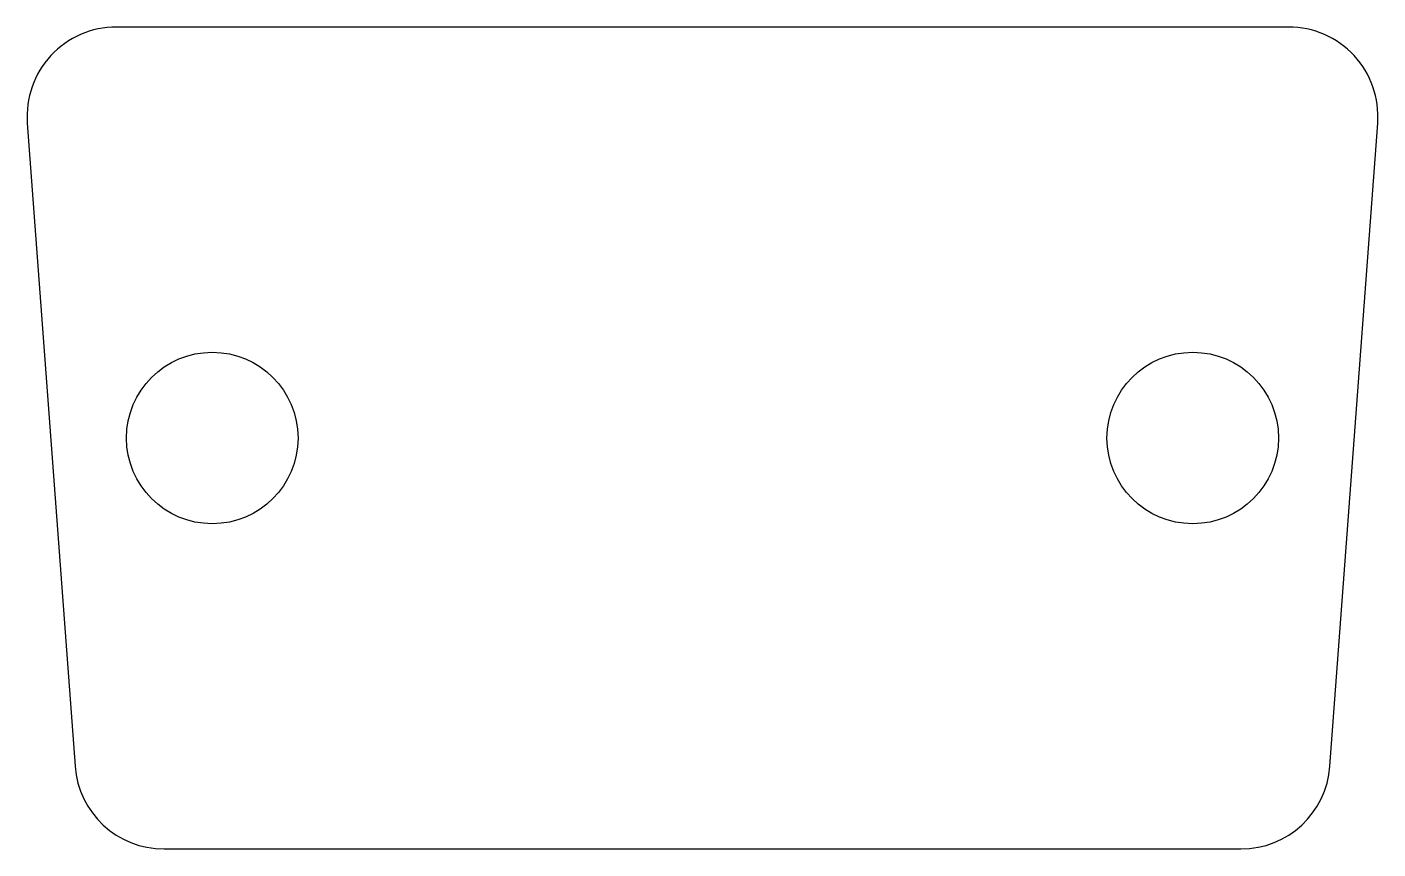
# Model space of a CAD drawing. Extents: x -9.5 to 9.5, y 1 to 12.5.
import ezdxf

# ---------------------------------------------------------------- set-up
doc = ezdxf.new("R2010")
doc.units = 0
doc.layers.add('MODELSKETCH_VISIBLE', color=7, linetype='CONTINUOUS')

msp = doc.modelspace()

# ---------------------------------------------------------------- linework, layer by layer
at = {"layer": 'MODELSKETCH_VISIBLE'}
for p, q in [((8.203, 12.5), (-8.203, 12.5)), ((-9.45, 11.157), (-8.781, 2.157)), ((8.781, 2.157), (9.45, 11.157)), ((-7.535, 1), (7.535, 1))]:
    msp.add_line(p, q, dxfattribs=at)
for centre in [(-6.861, 6.75), (6.861, 6.75)]:
    msp.add_circle(centre, 1.2, dxfattribs=at)
for centre, start, end in [((-8.203, 11.25), 90, 184.25), ((8.203, 11.25), 355.75, 90), ((-7.535, 2.25), 184.25, 270), ((7.535, 2.25), 270, 355.75)]:
    msp.add_arc(centre, 1.25, start, end, dxfattribs=at)

doc.saveas('drawing.dxf')
